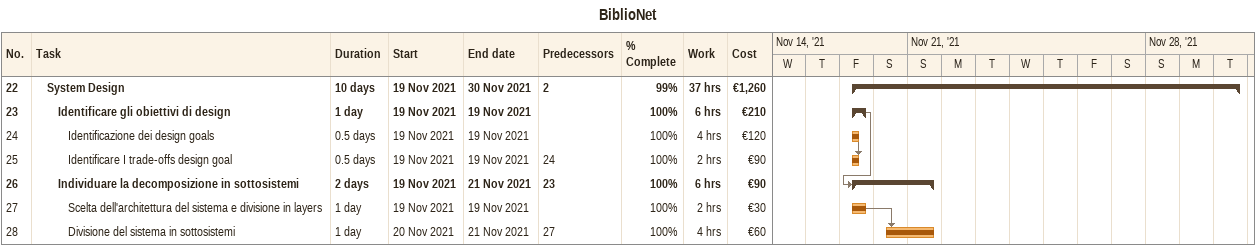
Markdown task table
BiblioNet

| ID | Level | Task | Duration | Start | Finish | Predecessors | % complete | Work (h) | Cost (€) |
|---|---|---|---|---|---|---|---|---|---|
| 22 | 2 | **System Design** | 10d | 2021-11-19 | 2021-11-30 | 2 | 99 | 37 | 1260 |
| 23 | 3 | **Identificare gli obiettivi di design** | 1d | 2021-11-19 | 2021-11-19 |  | 100 | 6 | 210 |
| 24 | 4 | Identificazione dei design goals | 0.5d | 2021-11-19 | 2021-11-19 |  | 100 | 4 | 120 |
| 25 | 4 | Identificare I trade-offs design goal | 0.5d | 2021-11-19 | 2021-11-19 | 24 | 100 | 2 | 90 |
| 26 | 3 | **Individuare la decomposizione in sottosistemi** | 2d | 2021-11-19 | 2021-11-21 | 23 | 100 | 6 | 90 |
| 27 | 4 | Scelta dell'architettura del sistema e divisione in layers | 1d | 2021-11-19 | 2021-11-19 |  | 100 | 2 | 30 |
| 28 | 4 | Divisione del sistema in sottosistemi | 1d | 2021-11-20 | 2021-11-21 | 27 | 100 | 4 | 60 |
